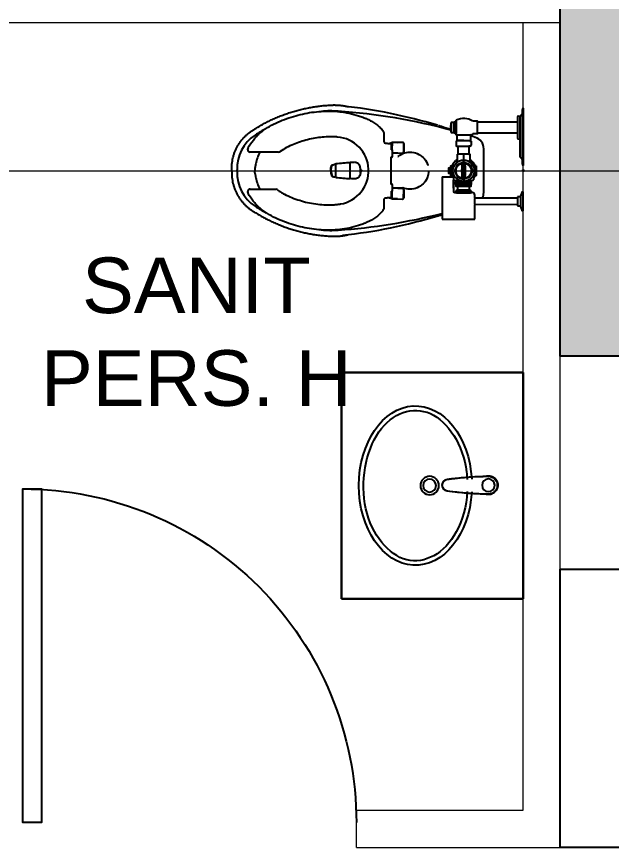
# Model space of a CAD drawing. Header units: metres. Extents: x -22 to 564, y 0 to 143.
# Drawn here: x 293.872 to 295.477, y 47.15 to 49.391 of the extents above; entities that cross this region are included whole.
import ezdxf

# ---------------------------------------------------------------- set-up
doc = ezdxf.new("R2010")
doc.units = ezdxf.units.M
doc.linetypes.add('EJES630', pattern=[6.3, 5.5, -0.4, 0, -0.4])
doc.linetypes.add('XREF 3N NEURO-ONCOLOGIA$0$HIDDEN2', pattern=[0.1875, 0.125, -0.0625])
doc.layers.add('EJES', color=11, linetype='EJES630', lineweight=0)
doc.layers.add('XREF 3N NEURO-ONCOLOGIA$0$MUROS DE TABLAROCA', color=150, linetype='Continuous', lineweight=13)
for name, color, linetype in [('TEXTO', 7, 'Continuous'), ('XREF 3N NEURO-ONCOLOGIA$0$-CG-M-WALL', 7, 'Continuous'), ('XREF 3N NEURO-ONCOLOGIA$0$COLUMNAS', 6, 'Continuous'), ('XREF 3N NEURO-ONCOLOGIA$0$MOBILIARIO FIJO', 40, 'Continuous'), ('XREF 3N NEURO-ONCOLOGIA$0$PUERTAS', 253, 'Continuous')]:
    doc.layers.add(name, color=color, linetype=linetype)
doc.styles.add('100 SUBTITULOS 30', font='arial.ttf', dxfattribs={"height": 0.3})

# ---------------------------------------------------------------- blocks, each defined once
blk = doc.blocks.new('XREF 3N NEURO-ONCOLOGIA$0$C-1')
at = {"layer": 'XREF 3N NEURO-ONCOLOGIA$0$-CG-M-WALL', "true_color": 0x636466}
h = blk.add_hatch(color=251, dxfattribs=at)
h.dxf.hatch_style = 1
h.paths.add_polyline_path([(-0.5, -0.5), (-0.5, 0.5), (0.5, 0.5), (0.5, -0.5)])
blk.add_lwpolyline([(-0.5, -0.5), (-0.5, 0.5), (0.5, 0.5), (0.5, -0.5)], close=True)
blk = doc.blocks.new('XREF 3N NEURO-ONCOLOGIA$0$XR-02$0$LAVABO.NORMATIVO')
at = {"layer": 'XREF 3N NEURO-ONCOLOGIA$0$MOBILIARIO FIJO'}
for p, q in [((-0.305, -0.49), (-0.305, 0)), ((-0.305, 0), (0.305, 0)), ((0.305, 0), (-0.305, 0)), ((-0.305, 0), (-0.305, -0.49)), ((0.305, -0.49), (0.305, 0)), ((0.305, 0), (0.305, -0.49)), ((0.305, -0.49), (-0.305, -0.49)), ((-0.305, -0.49), (0.305, -0.49))]:
    blk.add_line(p, q, dxfattribs=at)
at = {"layer": 'XREF 3N NEURO-ONCOLOGIA$0$MOBILIARIO FIJO', "linetype": 'ByBlock'}
for p, q in [((-0.024, -0.0894), (-0.0243, -0.0921)), ((-0.0234, -0.087), (-0.024, -0.0894)), ((-0.0227, -0.0847), (-0.0234, -0.087)), ((-0.0216, -0.0822), (-0.0227, -0.0847)), ((-0.0202, -0.0798), (-0.0216, -0.0822)), ((-0.0191, -0.0783), (-0.0202, -0.0798)), ((-0.0172, -0.0761), (-0.0191, -0.0783)), ((-0.0151, -0.0741), (-0.0172, -0.0761)), ((-0.0135, -0.073), (-0.0151, -0.0741)), ((-0.0112, -0.0715), (-0.0135, -0.073)), ((-0.0091, -0.0705), (-0.0112, -0.0715)), ((-0.0068, -0.0696), (-0.0091, -0.0705)), ((-0.0048, -0.069), (-0.0068, -0.0696)), ((-0.0037, -0.0688), (-0.0048, -0.069)), ((-0.0023, -0.0686), (-0.0037, -0.0688)), ((-0.0007, -0.0684), (-0.0023, -0.0686)), ((0.001, -0.0684), (-0.0007, -0.0684)), ((0.0022, -0.0684), (0.001, -0.0684)), ((0.0031, -0.0685), (0.0022, -0.0684)), ((0.0044, -0.0686), (0.0031, -0.0685)), ((0.0064, -0.0689), (0.0044, -0.0686)), ((0.0074, -0.0692), (0.0064, -0.0689)), ((0.0089, -0.0696), (0.0074, -0.0692)), ((0.0104, -0.0702), (0.0089, -0.0696)), ((0.012, -0.0709), (0.0104, -0.0702)), ((0.0135, -0.0717), (0.012, -0.0709)), ((0.015, -0.0726), (0.0135, -0.0717)), ((0.0161, -0.0734), (0.015, -0.0726)), ((0.0174, -0.0743), (0.0161, -0.0734)), ((0.0185, -0.0753), (0.0174, -0.0743)), ((0.0196, -0.0765), (0.0185, -0.0753)), ((0.0205, -0.0775), (0.0196, -0.0765)), ((0.0216, -0.0789), (0.0205, -0.0775)), ((0.0223, -0.08), (0.0216, -0.0789)), ((0.0229, -0.0809), (0.0223, -0.08)), ((0.0236, -0.0821), (0.0229, -0.0809)), ((0.0242, -0.0833), (0.0236, -0.0821)), ((0.0247, -0.0847), (0.0242, -0.0833)), ((0.0251, -0.0858), (0.0247, -0.0847)), ((0.0253, -0.0863), (0.0251, -0.0858)), ((0.0257, -0.0876), (0.0253, -0.0863)), ((0.0259, -0.0887), (0.0257, -0.0876)), ((0.0262, -0.0904), (0.0259, -0.0887)), ((-0.0243, -0.0921), (-0.0244, -0.0934)), ((-0.0244, -0.0934), (-0.0244, -0.0942)), ((-0.0244, -0.0942), (-0.0243, -0.0949)), ((-0.0243, -0.0949), (-0.0243, -0.0955)), ((-0.0243, -0.0955), (-0.0243, -0.096)), ((-0.0243, -0.096), (-0.0242, -0.0966)), ((-0.0242, -0.0966), (-0.0241, -0.0974)), ((-0.0241, -0.0974), (-0.0239, -0.0984)), ((-0.0239, -0.0984), (-0.0238, -0.0992)), ((-0.0238, -0.0992), (-0.0236, -0.1)), ((-0.0236, -0.1), (-0.0234, -0.1008)), ((-0.0234, -0.1008), (-0.0231, -0.1015)), ((-0.0231, -0.1015), (-0.023, -0.1019)), ((-0.023, -0.1019), (-0.023, -0.1049)), ((-0.023, -0.1049), (-0.0228, -0.1112)), ((-0.0228, -0.1112), (-0.0227, -0.115)), ((0.0248, -0.1123), (0.025, -0.1082)), ((0.025, -0.1082), (0.0251, -0.1019)), ((0.0251, -0.1019), (0.0257, -0.0997)), ((0.0251, -0.1019), (0.0251, -0.1019)), ((0.0257, -0.0997), (0.0262, -0.0967)), ((0.0264, -0.0923), (0.0262, -0.0904)), ((0.0262, -0.0967), (0.0264, -0.0945)), ((0.0264, -0.0945), (0.0264, -0.0923)), ((-0.0227, -0.115), (-0.0225, -0.1194)), ((-0.0225, -0.1194), (-0.0223, -0.124)), ((-0.0223, -0.124), (-0.0221, -0.1293)), ((-0.0221, -0.1293), (-0.0218, -0.1342)), ((-0.0218, -0.1342), (-0.0215, -0.1396)), ((0.0238, -0.1353), (0.0241, -0.1299)), ((0.0241, -0.1299), (0.0243, -0.1254)), ((0.0243, -0.1254), (0.0246, -0.1195)), ((0.0246, -0.1195), (0.0248, -0.1123)), ((-0.0215, -0.1396), (-0.0213, -0.1434)), ((-0.0213, -0.1434), (-0.0211, -0.1459)), ((-0.0211, -0.1459), (-0.0209, -0.1491)), ((-0.0209, -0.1491), (-0.0206, -0.1522)), ((-0.0206, -0.1522), (-0.0204, -0.1555)), ((-0.0204, -0.1555), (-0.0201, -0.1589)), ((0.0222, -0.1578), (0.0226, -0.1532)), ((0.0226, -0.1532), (0.0229, -0.1491)), ((0.0229, -0.1491), (0.0233, -0.1442)), ((0.0233, -0.1442), (0.0238, -0.1353)), ((-0.0201, -0.1589), (-0.0196, -0.1649)), ((-0.0196, -0.1649), (-0.0189, -0.1721)), ((-0.0189, -0.1721), (-0.0181, -0.1789)), ((-0.0181, -0.1789), (-0.0169, -0.19)), ((0.02, -0.1804), (0.0208, -0.1735)), ((0.0208, -0.1735), (0.0214, -0.1673)), ((0.0214, -0.1673), (0.0222, -0.1578)), ((-0.0169, -0.19), (-0.0157, -0.1988)), ((-0.0157, -0.1988), (-0.015, -0.204)), ((0.0173, -0.2024), (0.0176, -0.2004)), ((0.0176, -0.2004), (0.0179, -0.1983)), ((0.0179, -0.1983), (0.0182, -0.196)), ((0.0182, -0.196), (0.0184, -0.194)), ((0.0184, -0.194), (0.0187, -0.1919)), ((0.0187, -0.1919), (0.0189, -0.19)), ((0.0189, -0.19), (0.0191, -0.1882)), ((0.0191, -0.1882), (0.0195, -0.185)), ((0.0195, -0.185), (0.0198, -0.1825)), ((0.0198, -0.1825), (0.02, -0.1804)), ((-0.015, -0.204), (-0.0149, -0.2046)), ((-0.0149, -0.2046), (-0.0147, -0.2056)), ((-0.0147, -0.2056), (-0.0145, -0.2063)), ((-0.0145, -0.2063), (-0.0143, -0.2071)), ((-0.0143, -0.2071), (-0.0138, -0.2082)), ((-0.0138, -0.2082), (-0.0133, -0.2094)), ((-0.0133, -0.2094), (-0.0126, -0.2105)), ((-0.0126, -0.2105), (-0.0117, -0.2117)), ((-0.0117, -0.2117), (-0.0102, -0.2135)), ((-0.0102, -0.2135), (-0.0089, -0.2146)), ((-0.0089, -0.2146), (-0.0077, -0.2154)), ((-0.0077, -0.2154), (-0.0065, -0.2161)), ((-0.0065, -0.2161), (-0.0048, -0.2169)), ((-0.0048, -0.2169), (-0.0035, -0.2173)), ((-0.0035, -0.2173), (-0.002, -0.2177)), ((-0.002, -0.2177), (-0.0008, -0.2179)), ((-0.0008, -0.2179), (0.0008, -0.218)), ((0.0008, -0.218), (0.0027, -0.2179)), ((0.0027, -0.2179), (0.0037, -0.2177)), ((0.0037, -0.2177), (0.0056, -0.2173)), ((0.0056, -0.2173), (0.0072, -0.2168)), ((0.0072, -0.2168), (0.0088, -0.216)), ((0.0088, -0.216), (0.0106, -0.2149)), ((0.0106, -0.2149), (0.0116, -0.214)), ((0.0116, -0.214), (0.0128, -0.2129)), ((0.0128, -0.2129), (0.014, -0.2114)), ((0.014, -0.2114), (0.0152, -0.2097)), ((0.0152, -0.2097), (0.0162, -0.2076)), ((0.0162, -0.2076), (0.0167, -0.2057)), ((0.0167, -0.2057), (0.017, -0.2046)), ((0.017, -0.2046), (0.0173, -0.2024))]:
    blk.add_line(p, q, dxfattribs=at)
at = {"layer": 'XREF 3N NEURO-ONCOLOGIA$0$MOBILIARIO FIJO', "linetype": 'Continuous'}
blk.add_circle((0.001, -0.0938), 0.0171, dxfattribs=at)
at = {"layer": 'XREF 3N NEURO-ONCOLOGIA$0$MOBILIARIO FIJO'}
for radius in [0.025, 0.0175]:
    blk.add_circle((0, -0.2523), radius, dxfattribs=at)
at = {"layer": 'XREF 3N NEURO-ONCOLOGIA$0$MOBILIARIO FIJO', "linetype": 'Continuous'}
for centre, radius, start, end in [((0.001, -0.0938), 0.0254, 0, 198.6555), ((0.001, -0.0938), 0.0242, 359.5329, 180.4671), ((0.8216, -0.0871), 0.8447, 180.4671, 187.9569), ((-0.8195, -0.0871), 0.8447, 352.0431, 359.5329), ((0.0011, -0.0938), 0.0254, 341.3375, 0.0036), ((0.001, -0.2018), 0.0162, 187.9569, 352.0431)]:
    blk.add_arc(centre, radius, start, end, dxfattribs=at)
at = {"layer": 'XREF 3N NEURO-ONCOLOGIA$0$MOBILIARIO FIJO'}
blk.add_ellipse((0, -0.2907), major_axis=(-0.215, 0), ratio=0.709302, start_param=4.791428, end_param=10.916607, dxfattribs=at)
blk.add_open_spline([(-0.0163, -0.1507), (-0.0558, -0.153), (-0.0942, -0.1635), (-0.1837, -0.2123), (-0.2121, -0.2654), (-0.1879, -0.3629), (-0.1336, -0.4082), (0.0089, -0.4403), (0.0926, -0.4256), (0.1966, -0.3523), (0.2151, -0.2979), (0.1733, -0.2026), (0.1106, -0.1621), (0.0301, -0.1518), (0.0232, -0.1511), (0.0163, -0.1507)], degree=3, knots=[4.791428, 4.791428, 4.791428, 4.791428, 5.367357, 5.367357, 6.457084, 6.457084, 7.54681, 7.54681, 8.636537, 8.636537, 9.726264, 9.726264, 10.81599, 10.81599, 10.916607, 10.916607, 10.916607, 10.916607], dxfattribs=at)
blk = doc.blocks.new('XREF 3N NEURO-ONCOLOGIA$0$XR-00$0$TZF-1-310')
for p, q in [((0, 0.0034), (0, -0.0034)), ((0.107, 0), (0.0582, 0)), ((-0.0197, -0.0022), (-0.0141, -0.0008)), ((-0.0034, 0), (0.0034, 0)), ((0.0575, -0.0007), (0.0576, -0.0026)), ((0.0575, -0.0007), (0.1078, -0.0007)), ((0.0585, -0.0037), (0.069, -0.0067)), ((0.069, -0.0067), (0.0964, -0.0067)), ((0.0705, -0.0086), (0.0708, -0.0154)), ((0.0708, -0.0154), (0.0946, -0.0154)), ((0.0736, -0.1306), (0.0736, -0.0154)), ((0.0918, -0.0155), (0.0917, -0.1306)), ((0.0946, -0.0154), (0.0948, -0.0086)), ((0.0964, -0.0067), (0.1066, -0.0038)), ((0.1072, 0), (0.107, 0)), ((0.1078, -0.0025), (0.1078, -0.0007)), ((-0.0587, -0.1062), (-0.0589, -0.1062)), ((0.0587, -0.1062), (-0.0587, -0.1062)), ((0.0587, -0.1062), (0.0589, -0.1062)), ((-0.013, -0.1295), (-0.013, -0.1264)), ((-0.013, -0.1295), (-0.013, -0.1336)), ((-0.0127, -0.1264), (-0.0127, -0.1292)), ((-0.0086, -0.1264), (-0.0086, -0.1292)), ((-0.004, -0.1264), (-0.004, -0.1292)), ((0.0044, -0.1264), (0.0044, -0.1292)), ((0.009, -0.1264), (0.009, -0.1292)), ((0.0101, -0.1336), (0.0245, -0.1336)), ((0.0131, -0.1264), (0.0131, -0.1292)), ((0.0134, -0.1336), (0.0134, -0.1264)), ((0.0732, -0.1305), (0.0664, -0.1305)), ((0.131, -0.1305), (0.0921, -0.1305)), ((0.131, -0.2187), (0.131, -0.1305)), ((-0.0958, -0.1423), (-0.0805, -0.1423)), ((-0.0805, -0.1423), (-0.08, -0.1433)), ((-0.0805, -0.1423), (-0.0801, -0.1593)), ((-0.08, -0.1433), (-0.08, -0.1403)), ((-0.08, -0.1403), (-0.0684, -0.1403)), ((-0.08, -0.1433), (-0.08, -0.1809)), ((-0.0663, -0.1424), (-0.0663, -0.1461)), ((-0.0233, -0.1591), (-0.0175, -0.145)), ((-0.0175, -0.165), (-0.0175, -0.1562)), ((-0.0174, -0.1563), (-0.0174, -0.1649)), ((-0.0154, -0.1429), (-0.0019, -0.1373)), ((0.0024, -0.1373), (0.0149, -0.1425)), ((0.0178, -0.1563), (0.0178, -0.1649)), ((0.0179, -0.145), (0.0233, -0.1579)), ((0.0179, -0.165), (0.0179, -0.1562)), ((0.027, -0.1406), (0.0268, -0.1376)), ((0.0276, -0.1396), (0.0276, -0.1521)), ((0.0276, -0.1431), (0.0287, -0.1431)), ((0.0287, -0.1431), (0.0294, -0.1781)), ((0.0287, -0.1431), (0.0292, -0.1439)), ((0.0296, -0.1701), (0.0292, -0.1439)), ((0.0292, -0.1439), (0.0294, -0.1439)), ((0.0294, -0.1439), (0.0298, -0.1431)), ((0.0294, -0.1439), (0.03, -0.1773)), ((0.0304, -0.1781), (0.0298, -0.1431)), ((0.0298, -0.1431), (0.03, -0.1431)), ((0.03, -0.1431), (0.0306, -0.1781)), ((0.03, -0.1431), (0.03, -0.1431)), ((0.03, -0.1431), (0.0304, -0.1439)), ((0.0304, -0.1439), (0.0308, -0.1622)), ((0.0304, -0.1439), (0.0306, -0.1439)), ((0.0306, -0.1439), (0.031, -0.1433)), ((0.0306, -0.1439), (0.0308, -0.1498)), ((0.0308, -0.1498), (0.0309, -0.1593)), ((-0.0958, -0.1789), (-0.0815, -0.1789)), ((-0.082, -0.1612), (-0.0802, -0.1612)), ((-0.082, -0.1612), (-0.0815, -0.1789)), ((-0.0815, -0.1789), (-0.0807, -0.1775)), ((-0.0807, -0.1775), (-0.0806, -0.1775)), ((-0.0806, -0.1775), (-0.08, -0.1785)), ((-0.0802, -0.1612), (-0.0801, -0.1682)), ((-0.0801, -0.1593), (-0.08, -0.1645)), ((-0.0801, -0.1682), (-0.08, -0.1743)), ((-0.08, -0.1645), (-0.08, -0.1732)), ((-0.08, -0.1732), (-0.08, -0.1742)), ((-0.0663, -0.1789), (-0.0663, -0.1751)), ((-0.0446, -0.1606), (-0.0284, -0.1606)), ((-0.0446, -0.1751), (-0.0446, -0.1777)), ((-0.0446, -0.1777), (-0.0229, -0.1776)), ((-0.0175, -0.1762), (-0.0233, -0.1621)), ((-0.0154, -0.1783), (-0.0013, -0.1842)), ((0.0022, -0.1839), (0.0158, -0.1783)), ((0.0238, -0.1621), (0.0182, -0.1757)), ((0.0276, -0.1781), (0.0276, -0.1691)), ((0.0276, -0.1691), (0.0276, -0.1816)), ((0.0294, -0.1781), (0.0276, -0.1781)), ((0.0294, -0.1781), (0.0298, -0.1773)), ((0.0298, -0.1773), (0.0296, -0.1701)), ((0.0298, -0.1773), (0.03, -0.1773)), ((0.03, -0.1773), (0.0304, -0.1781)), ((0.0304, -0.1781), (0.0306, -0.1781)), ((0.0306, -0.1781), (0.031, -0.1774)), ((0.0308, -0.1622), (0.0309, -0.1703)), ((0.0309, -0.1593), (0.0309, -0.1605)), ((0.0309, -0.1605), (0.0309, -0.162)), ((0.0309, -0.162), (0.031, -0.1637)), ((0.0309, -0.1703), (0.0309, -0.1724)), ((-0.1331, -0.1809), (-0.1338, -0.1805)), ((-0.1331, -0.181), (-0.1331, -0.181)), ((-0.1331, -0.181), (-0.133, -0.181)), ((-0.133, -0.181), (-0.1329, -0.181)), ((-0.1329, -0.1837), (-0.133, -0.1814)), ((-0.133, -0.1814), (-0.0996, -0.1814)), ((-0.1329, -0.181), (-0.1319, -0.181)), ((-0.1329, -0.1837), (-0.0999, -0.1837)), ((-0.1302, -0.1867), (-0.1329, -0.1837)), ((-0.1319, -0.181), (-0.1269, -0.1809)), ((-0.1026, -0.1867), (-0.1302, -0.1867)), ((-0.1302, -0.1867), (-0.1301, -0.1933)), ((-0.1287, -0.1946), (-0.104, -0.1946)), ((-0.1269, -0.1809), (-0.1141, -0.1807)), ((-0.1141, -0.1807), (-0.1105, -0.1806)), ((-0.1109, -0.1952), (-0.1109, -0.1949)), ((-0.1105, -0.1806), (-0.1008, -0.1805)), ((-0.1028, -0.1933), (-0.1026, -0.1867)), ((-0.0999, -0.1837), (-0.1026, -0.1867)), ((-0.1008, -0.1805), (-0.1002, -0.1805)), ((-0.0998, -0.1814), (-0.0999, -0.1837)), ((-0.0996, -0.1805), (-0.0989, -0.1809)), ((-0.0996, -0.1814), (-0.0989, -0.181)), ((-0.08, -0.1809), (-0.0684, -0.1809)), ((-0.0126, -0.1946), (-0.0126, -0.1919)), ((-0.0075, -0.1946), (-0.0075, -0.1919)), ((-0.0031, -0.1946), (-0.0031, -0.1919)), ((0.0058, -0.1946), (0.0058, -0.1919)), ((0.0097, -0.1946), (0.0097, -0.1919)), ((0.0101, -0.1876), (0.0245, -0.1876)), ((0.0134, -0.1919), (0.0134, -0.1876)), ((0.0134, -0.1946), (0.0134, -0.1919)), ((0.0162, -0.2187), (0.0162, -0.1879)), ((0.0162, -0.1879), (0.021, -0.1879)), ((0.0201, -0.1879), (0.0205, -0.1876)), ((0.0209, -0.1879), (0.0213, -0.1876)), ((0.0267, -0.1839), (0.027, -0.1806)), ((0.0517, -0.1879), (0.0554, -0.1879)), ((0.0162, -0.2187), (0.131, -0.2187)), ((-0.0763, -0.3379), (-0.0765, -0.3256)), ((-0.0763, -0.3255), (-0.0763, -0.3536)), ((-0.0729, -0.3219), (-0.0727, -0.3219)), ((-0.0726, -0.3219), (-0.0679, -0.3219)), ((-0.0509, -0.3222), (-0.0726, -0.3219)), ((-0.0679, -0.3219), (-0.0561, -0.3219)), ((-0.0561, -0.3219), (-0.0511, -0.3219)), ((-0.0481, -0.353), (-0.0473, -0.326)), ((0.0476, -0.3381), (0.0475, -0.3258)), ((0.0476, -0.3258), (0.0476, -0.353)), ((0.0511, -0.3221), (0.0512, -0.3221)), ((0.0513, -0.3221), (0.0561, -0.3221)), ((0.0731, -0.3224), (0.0513, -0.3221)), ((0.0561, -0.3221), (0.0679, -0.3221)), ((0.0679, -0.3221), (0.0729, -0.3221)), ((0.0759, -0.3542), (0.0767, -0.3262)), ((-0.0763, -0.3536), (-0.056, -0.3539)), ((-0.0761, -0.3536), (-0.0761, -0.3536)), ((-0.0752, -0.3536), (-0.0761, -0.3536)), ((-0.0761, -0.3536), (-0.0761, -0.3538)), ((-0.0761, -0.3538), (-0.0761, -0.3539)), ((-0.0735, -0.3627), (-0.0761, -0.3539)), ((-0.0752, -0.3536), (-0.0752, -0.3536)), ((-0.0752, -0.3536), (-0.0729, -0.3536)), ((-0.0693, -0.3562), (-0.056, -0.3563)), ((-0.056, -0.353), (-0.0373, -0.353)), ((-0.056, -0.353), (-0.056, -0.3563)), ((-0.0476, -0.3384), (-0.0479, -0.353)), ((-0.0364, -0.3539), (-0.0364, -0.3562)), ((0.0364, -0.3562), (0.0364, -0.3539)), ((0.0373, -0.353), (0.0551, -0.353)), ((0.056, -0.3539), (0.056, -0.3562)), ((0.056, -0.3539), (0.0759, -0.3542)), ((0.0761, -0.3541), (0.0735, -0.3629)), ((0.0761, -0.3539), (0.0759, -0.3539)), ((0.0763, -0.3386), (0.0761, -0.3539)), ((0.0761, -0.354), (0.0761, -0.3539)), ((0.0761, -0.3541), (0.0761, -0.354)), ((-0.1069, -0.3779), (-0.1063, -0.3779)), ((-0.1047, -0.377), (-0.1046, -0.3768)), ((-0.1029, -0.3758), (-0.1024, -0.3758)), ((-0.1024, -0.3758), (-0.0787, -0.3758)), ((-0.0742, -0.3721), (-0.0742, -0.3698)), ((-0.0735, -0.3636), (-0.0735, -0.3598)), ((0.0735, -0.3598), (0.0735, -0.3636)), ((0.0742, -0.3698), (0.0742, -0.3721)), ((0.0787, -0.3758), (0.1024, -0.3758)), ((0.1024, -0.3758), (0.1029, -0.3758)), ((0.1069, -0.3779), (0.1052, -0.3779)), ((-0.0026, -0.4379), (-0.0058, -0.4387)), ((0.0058, -0.4387), (-0.0058, -0.4387)), ((0.0026, -0.4379), (0.0058, -0.4387)), ((0.0216, -0.4666), (-0.0216, -0.4666)), ((-0.0907, -0.5014), (-0.0907, -0.5014)), ((0.0181, -0.5057), (-0.0181, -0.5057)), ((-0.0176, -0.5057), (-0.0171, -0.5081)), ((0.0176, -0.5057), (0.0171, -0.5081)), ((0, -0.5182), (0, -0.5191)), ((-0.0501, -0.6597), (-0.0501, -0.7362)), ((0.0501, -0.7362), (0.0501, -0.6674)), ((-0.0062, -0.724), (0, -0.724)), ((0.0062, -0.724), (0, -0.724))]:
    blk.add_line(p, q)
for points in [[(-0.169, -0.0008), (-0.1688, 0)], [(-0.1688, 0), (-0.0143, 0)], [(-0.169, -0.0008), (-0.1634, -0.0022)], [(-0.1686, -0.0008), (-0.0145, -0.0008)], [(-0.1634, -0.0022), (-0.0197, -0.0022)], [(-0.152, -0.0025), (-0.1464, -0.0081)], [(-0.1473, -0.013), (-0.1477, -0.0069)], [(-0.1452, -0.015), (-0.0876, -0.015)], [(-0.145, -0.0087), (-0.0382, -0.0087)], [(-0.0855, -0.013), (-0.0853, -0.0087)], [(-0.0367, -0.0081), (-0.0312, -0.0025)], [(-0.0141, -0.0008), (-0.0143, 0)], [(-0.1318, -0.1231), (-0.1338, -0.1231), (-0.1338, -0.135)], [(-0.101, -0.1231), (-0.099, -0.1231), (-0.099, -0.135)], [(-0.0137, -0.1355), (-0.0135, -0.1336), (-0.0096, -0.1336)], [(-0.0967, -0.1399), (-0.0965, -0.1403)], [(-0.0958, -0.1412), (-0.0958, -0.1789), (-0.0958, -0.1799)], [(-0.0446, -0.1461), (-0.0446, -0.1435), (-0.0228, -0.1434)], [(0.053, -0.1489), (0.053, -0.1417), (0.0573, -0.1417), (0.0573, -0.1384), (0.0587, -0.1384), (0.0587, -0.1828), (0.0573, -0.1828), (0.0573, -0.1795), (0.053, -0.1795), (0.053, -0.1723), (0.0573, -0.1723), (0.0573, -0.1489), (0.053, -0.1489), (0.053, -0.1723)], [(0.0587, -0.1833), (0.0594, -0.1793), (0.0599, -0.1585), (0.0594, -0.1419), (0.059, -0.1387), (0.0587, -0.1379)], [(-0.0807, -0.1775), (-0.0811, -0.168), (-0.0812, -0.1612)], [(-0.0149, -0.1632), (-0.0149, -0.1579), (-0.0132, -0.1579), (-0.0132, -0.1598), (-0.0116, -0.1598), (-0.0116, -0.1579), (-0.0099, -0.1579), (-0.0099, -0.1632), (-0.0116, -0.1632), (-0.0116, -0.1613), (-0.0132, -0.1613), (-0.0132, -0.1632), (-0.0149, -0.1632)], [(-0.0074, -0.1618), (-0.0045, -0.1618), (-0.0045, -0.1632), (-0.0091, -0.1632), (-0.0091, -0.1579), (-0.0045, -0.1579), (-0.0045, -0.1593), (-0.0074, -0.1593), (-0.0074, -0.1618)], [(-0.0074, -0.1612), (-0.005, -0.1612), (-0.005, -0.1599)], [(-0.0039, -0.1579), (-0.0023, -0.1579), (-0.0023, -0.1618), (-0.0002, -0.1618), (-0.0002, -0.1632), (-0.0039, -0.1632), (-0.0039, -0.1579)], [(-0.0008, -0.1579), (0.0008, -0.1579), (0.0018, -0.1612), (0.0027, -0.1579), (0.0043, -0.1579), (0.0027, -0.1632), (0.0008, -0.1632), (-0.0008, -0.1579)], [(0.0064, -0.1618), (0.0093, -0.1618), (0.0093, -0.1632), (0.0048, -0.1632), (0.0048, -0.1579), (0.0093, -0.1579), (0.0093, -0.1593), (0.0064, -0.1593), (0.0064, -0.1618)], [(0.0064, -0.1612), (0.0089, -0.1612), (0.0089, -0.1599)], [(0.0097, -0.1632), (0.0114, -0.1606), (0.0097, -0.1579), (0.0116, -0.1579), (0.0124, -0.1592), (0.0132, -0.1579), (0.0151, -0.1579), (0.0134, -0.1606), (0.0151, -0.1632), (0.0132, -0.1632), (0.0124, -0.1619), (0.0116, -0.1632), (0.0097, -0.1632)], [(-0.0965, -0.1805), (-0.1363, -0.1805)], [(-0.133, -0.1814), (-0.1338, -0.1814), (-0.1331, -0.181), (-0.1331, -0.1809), (-0.1331, -0.1809), (-0.1331, -0.1809), (-0.1331, -0.1809), (-0.1331, -0.1809), (-0.1331, -0.1808), (-0.1331, -0.1808), (-0.1331, -0.1808), (-0.133, -0.1808), (-0.133, -0.1808), (-0.1329, -0.1808), (-0.1329, -0.1808), (-0.1328, -0.1808), (-0.1326, -0.1808), (-0.1322, -0.1808), (-0.1313, -0.1808), (-0.1297, -0.1807), (-0.1275, -0.1807), (-0.1236, -0.1806), (-0.1168, -0.1806), (-0.1117, -0.1805), (-0.1093, -0.1805), (-0.1093, -0.1805)], [(-0.0989, -0.1809), (-0.0989, -0.1809), (-0.0989, -0.1809), (-0.0989, -0.1809), (-0.0989, -0.1809), (-0.0989, -0.1809), (-0.099, -0.1809), (-0.099, -0.1809), (-0.099, -0.1809), (-0.099, -0.1809), (-0.0992, -0.1809), (-0.0998, -0.1809), (-0.1026, -0.181), (-0.1045, -0.181), (-0.1092, -0.1811), (-0.1162, -0.1812), (-0.1277, -0.1813), (-0.1297, -0.1813), (-0.1314, -0.1814), (-0.1325, -0.1814), (-0.1332, -0.1814), (-0.1334, -0.1814)], [(-0.1219, -0.1952), (-0.1219, -0.1949)], [(0.0212, -0.188), (0.0212, -0.1879), (0.0514, -0.1879), (0.0514, -0.1879)]]:
    blk.add_lwpolyline(points)
for points in [[(-0.1318, -0.015), (-0.101, -0.015), (-0.101, -0.1231), (-0.1318, -0.1231)], [(-0.013, -0.1264), (0.0134, -0.1264), (0.0134, -0.1292), (-0.013, -0.1292)], [(-0.0663, -0.1461), (-0.0446, -0.1461), (-0.0446, -0.1751), (-0.0663, -0.1751)], [(0.031, -0.1814), (0.0417, -0.1814), (0.0417, -0.1398), (0.031, -0.1398)], [(0.031, -0.1399), (0.0372, -0.1399), (0.0372, -0.1487), (0.031, -0.1487)], [(0.031, -0.1517), (0.0372, -0.1517), (0.0372, -0.1694), (0.031, -0.1694)], [(0.0417, -0.1455), (0.053, -0.1455), (0.053, -0.1757), (0.0417, -0.1757)], [(0.031, -0.1725), (0.0372, -0.1725), (0.0372, -0.1813), (0.031, -0.1813)], [(-0.0131, -0.1919), (0.0135, -0.1919), (0.0135, -0.1946), (-0.0131, -0.1946)], [(-0.0073, -0.1946), (0.0077, -0.1946), (0.0077, -0.2007), (-0.0073, -0.2007)]]:
    blk.add_lwpolyline(points, close=True)
for radius in [0.0287, 0.0208, 0.0206]:
    blk.add_circle((0.0002, -0.1606), radius)
at = {"linetype": 'XREF 3N NEURO-ONCOLOGIA$0$HIDDEN2', "ltscale": 0.25}
blk.add_circle((0, -0.305), 0.05, dxfattribs=at)
for centre, radius, start, end in [((0.0582, -0.0007), 0.000699, 90.9528, 179.9884), ((-0.1685, 0.0038), 0.0046, 263.5947, 268.4559), ((-0.1529, -0.0035), 0.00135, 45.0725, 87.1801), ((-0.1452, -0.0129), 0.0021, 183, 270), ((-0.145, -0.0067), 0.00204, 225, 270), ((-0.0876, -0.0129), 0.0021, 270, 357), ((-0.0382, -0.0067), 0.00204, 270, 315), ((-0.0302, -0.0035), 0.00137, 94.7227, 134.7414), ((-0.0146, 0.0033), 0.00404, 271.1487, 276.8791), ((0.059, -0.0024), 0.0014, 186.7349, 251.2313), ((0.0685, -0.0087), 0.00201, 2.8263, 77.3063), ((0.0968, -0.0087), 0.00201, 102.6722, 177.1705), ((0.1064, -0.0024), 0.00142, 280.2182, 357.7148), ((0.1071, -0.0007), 0.000699, 359.9963, 84.9523), ((-0.0589, -0.1386), 0.0324, 90, 162.4418), ((0.0589, -0.1386), 0.0324, 63.0756, 90), ((1.4324, -0.6105), 1.5966, 162.4445, 162.9485), ((1.4324, -0.6105), 1.5966, 162.4418, 162.4445), ((0.0002, -0.1606), 0.0342, 112.6823, 150.0864), ((0.0002, -0.1606), 0.0338, 113.03, 149.6072), ((0.0002, -0.1606), 0.0342, 51.9601, 67.3177), ((0.003, -0.1564), 0.0287, 52.4204, 68.7317), ((0.0206, -0.1386), 0.00627, 9.3541, 51.7711), ((0.0206, -0.1386), 0.00627, 9.3541, 51.7711), ((0.0664, -0.1382), 0.00771, 89.9605, 177.6253), ((0.0827, -0.0413), 0.0897, 263.9649, 276.0445), ((-0.0899, -0.1604), 0.0506, 150.3792, 203.3877), ((-0.0976, -0.135), 0.0014, 180, 202.3854), ((-0.1465, -0.1622), 0.0546, 24.1417, 29.2361), ((-0.0951, -0.1399), 0.00152, 197.7005, 241.6179), ((-0.0684, -0.1424), 0.0021, 0, 90), ((-0.0138, -0.1466), 0.00402, 112.4999, 157.5001), ((0.0002, -0.3691), 0.2137, 85.2566, 94.7434), ((0.0002, -0.3691), 0.2136, 85.2842, 94.7158), ((0.0002, -0.1412), 0.00442, 60.0251, 118.4175), ((0.0139, -0.1468), 0.00445, 24.0076, 75.6524), ((0.0324, -0.1366), 0.00562, 189.3834, 212.1713), ((-0.0002, -0.1608), 0.0347, 30.4452, 36.7467), ((0.003, -0.1588), 0.0304, 29.7018, 36.0418), ((0.3455, -0.1572), 0.4265, 180.5403, 182.731), ((-0.0684, -0.1788), 0.0021, 269.9217, 358.0095), ((0.0002, -0.1606), 0.0342, 209.8982, 247.1956), ((0.0002, -0.1606), 0.0338, 210.3928, 246.97), ((-0.0196, -0.1606), 0.00402, 157.4999, 202.5001), ((0.0002, 0.0479), 0.2137, 265.2566, 274.7434), ((-0.0138, -0.1746), 0.00402, 202.4999, 244.6781), ((0.0002, 0.0479), 0.2136, 265.2842, 274.7158), ((-0.0048, -0.1633), 0.00333, 92.771, 141.1546), ((0.009, -0.1633), 0.00333, 92.771, 141.1546), ((0.0141, -0.1745), 0.00418, 292.9328, 343.6813), ((0.0193, -0.1605), 0.00473, 339.5535, 33.7109), ((0.0023, -0.1619), 0.0318, 322.8069, 330.7575), ((0.0148, -0.1706), 0.0161, 322.8448, 332.2385), ((1.4324, -0.6105), 1.5966, 164.9037, 175.9972), ((-0.1287, -0.1933), 0.00134, 181.5, 270), ((-0.1216, -0.1949), 0.000343, 129.5338, 173.6561), ((-0.1216, -0.1952), 0.000336, 184.2026, 265.607), ((-0.1164, -0.1279), 0.0678, 265.6071, 274.393), ((1.2567, -0.6451), 1.4396, 161.7644, 162.8369), ((-0.1112, -0.1952), 0.000336, 274.393, 0), ((-0.1113, -0.1949), 0.000384, 6.4023, 46.3389), ((-0.1041, -0.1933), 0.00132, 272.56, 359.5188), ((-0.0953, -0.1812), 0.0014, 109.984, 146.4949), ((0.0002, -0.1803), 0.00418, 247.9601, 298.5157), ((0.0002, -0.1606), 0.0338, 293.03, 298.243), ((-0.001, -0.1578), 0.0373, 292.8404, 297.3937), ((0.0361, -0.0373), 0.1513, 264.2467, 275.9084), ((0.0206, -0.1826), 0.00627, 308.223, 348.2751), ((0.0206, -0.1826), 0.00627, 308.223, 348.2751), ((0.0326, -0.1847), 0.00586, 147.9912, 172.4866), ((0.0551, -0.1842), 0.0037, 273.989, 13.1466), ((1.2435, -0.6427), 1.4264, 162.7735, 163.1187), ((-1.4324, -0.6105), 1.5966, 4.0028, 14.2041), ((-1.2567, -0.6451), 1.4396, 17.1303, 17.2305), ((-1.2427, -0.6426), 1.4255, 16.8408, 17.2004), ((1.2435, -0.6427), 1.4264, 163.2334, 173.7464), ((-1.2427, -0.6426), 1.4255, 6.2485, 16.8299), ((-0.0729, -0.3255), 0.00364, 90, 180.8185), ((-0.0727, -0.3255), 0.00364, 89.1815, 180), ((-0.0511, -0.3255), 0.00364, 26.429, 90), ((-0.0509, -0.3259), 0.00364, 358.3631, 89.1815), ((0.0511, -0.3258), 0.00364, 90, 180.8185), ((0.0513, -0.3258), 0.00364, 89.1815, 180), ((0.0729, -0.3258), 0.00364, 26.429, 90), ((0.073, -0.3261), 0.00364, 358.3631, 89.1815), ((-0.0752, -0.3536), 0.00091, 180.8185, 196.1443), ((-0.0373, -0.3539), 0.00091, 0, 90), ((-0.0004, -12.4585), 12.1022, 89.8216, 90.17503), ((0.0373, -0.3539), 0.00091, 90, 180), ((0.0551, -0.3539), 0.00091, 0, 90), ((0.0469, 2.1477), 2.504, 270.1875, 270.5141), ((0.0752, -0.3539), 0.00091, 343.8557, 359.1815), ((-0.0034, -0.496), 0.1575, 131.7258, 132.3304), ((-0.1069, -0.3799), 0.00196, 89.3673, 131.099), ((-0.1063, -0.3761), 0.00184, 269.3463, 330.6492), ((-0.1029, -0.3777), 0.00195, 90.4112, 151.5615), ((-0.0787, -0.3712), 0.00455, 270, 0), ((0.0787, -0.3712), 0.00455, 180, 270), ((0.1029, -0.3777), 0.00195, 28.4386, 89.5888), ((0.1069, -0.3799), 0.00198, 49.0875, 90.4462), ((0.0044, -0.4948), 0.156, 47.6682, 48.2772), ((0.0001, -0.5079), 0.091, 9.2548, 175.9387), ((-0.0014, -0.4367), 0.000598, 317.9323, 342.9776), ((0.0014, -0.4367), 0.000597, 196.9872, 222.103), ((0.519, -0.4383), 0.5413, 182.9967, 187.144), ((-0.5069, -0.4394), 0.5292, 352.8086, 357.0508), ((0.1315, -0.5194), 0.2925, 175.9969, 184.8615), ((-0.1315, -0.5194), 0.2925, 355.0124, 4.0031), ((-0.0006, -0.5183), 0.000937, 263.4365, 309.8712), ((0.0006, -0.5183), 0.000937, 230.1288, 276.5635), ((-0.0574, -0.6597), 0.00728, 0, 37.067), ((0.0574, -0.6674), 0.00728, 142.0152, 180), ((0.252, -0.4971), 0.415, 208.3551, 213.0094), ((-0.252, -0.4971), 0.415, 326.9906, 331.7101), ((0.0197, -0.5584), 0.1676, 245.3845, 256.7621), ((-0.0197, -0.5584), 0.1676, 283.2379, 294.6155), ((-0.0062, -0.6649), 0.1071, 213.0094, 272.1861), ((-0.0574, -0.7362), 0.00728, 238.4381, 0), ((0.0197, -0.5584), 0.1676, 256.7621, 258.2805), ((0.0197, -0.5584), 0.1676, 258.2805, 261.1157), ((0.0062, -0.6649), 0.1071, 267.8139, 326.9906), ((-0.0197, -0.5584), 0.1676, 278.8843, 281.7195), ((-0.0197, -0.5584), 0.1676, 281.7195, 283.2379), ((0.0574, -0.7362), 0.00728, 180, 301.5619), ((0, -0.8279), 0.056, 90, 92.1861), ((0, -0.8279), 0.056, 87.8139, 90)]:
    blk.add_arc(centre, radius, start, end)
blk.add_ellipse((0.1105, -0.4263), major_axis=(-0.0713, 0.1429), ratio=0.110156, start_param=-1.280538, end_param=-1.272211)
for points, knots in [([(-0.0735, -0.3598), (-0.0735, -0.3595), (-0.0735, -0.3593), (-0.0734, -0.3588), (-0.0733, -0.3586), (-0.0731, -0.3582), (-0.073, -0.358), (-0.0727, -0.3576), (-0.0725, -0.3574), (-0.0721, -0.357), (-0.0719, -0.3569), (-0.0715, -0.3566), (-0.0712, -0.3565), (-0.0707, -0.3564), (-0.0704, -0.3563), (-0.0699, -0.3562), (-0.0696, -0.3562), (-0.0693, -0.3562)], [0, 0, 0, 0, 0.125, 0.125, 0.25, 0.25, 0.375, 0.375, 0.5, 0.5, 0.625, 0.625, 0.75, 0.75, 0.875, 0.875, 1, 1, 1, 1]), ([(0.0693, -0.3562), (0.0696, -0.3562), (0.0699, -0.3562), (0.0704, -0.3563), (0.0707, -0.3564), (0.0712, -0.3565), (0.0715, -0.3566), (0.0719, -0.3569), (0.0721, -0.357), (0.0725, -0.3574), (0.0727, -0.3576), (0.073, -0.358), (0.0731, -0.3582), (0.0733, -0.3586), (0.0734, -0.3588), (0.0735, -0.3593), (0.0735, -0.3595), (0.0735, -0.3598)], [0, 0, 0, 0, 0.125, 0.125, 0.25, 0.25, 0.375, 0.375, 0.5, 0.5, 0.625, 0.625, 0.75, 0.75, 0.875, 0.875, 1, 1, 1, 1]), ([(-0.0612, -0.7424), (-0.0685, -0.7379), (-0.0756, -0.7332), (-0.0857, -0.7253), (-0.089, -0.7226), (-0.0953, -0.7167), (-0.0982, -0.7136), (-0.1066, -0.7038), (-0.1115, -0.6969), (-0.1204, -0.6826), (-0.1244, -0.6752), (-0.1318, -0.6599), (-0.1351, -0.6521), (-0.1411, -0.6361), (-0.1438, -0.628), (-0.1487, -0.6117), (-0.1509, -0.6035), (-0.1546, -0.5869), (-0.1562, -0.5785), (-0.1585, -0.5616), (-0.1593, -0.5532), (-0.1603, -0.5364), (-0.1605, -0.528), (-0.1603, -0.5112), (-0.1599, -0.5028), (-0.1585, -0.4902), (-0.158, -0.486), (-0.1566, -0.4776), (-0.1558, -0.4734), (-0.153, -0.4608), (-0.1507, -0.4526), (-0.1467, -0.4403), (-0.1453, -0.4363), (-0.1431, -0.4303), (-0.1423, -0.4283), (-0.1407, -0.4243), (-0.1398, -0.4224), (-0.1371, -0.4165), (-0.1352, -0.4127), (-0.1311, -0.4053), (-0.1288, -0.4017), (-0.1239, -0.3948), (-0.1212, -0.3915), (-0.1155, -0.3853), (-0.1125, -0.3823), (-0.1094, -0.3795)], [0, 0, 0, 0, 0.0625, 0.0625, 0.09375, 0.09375, 0.125, 0.125, 0.1875, 0.1875, 0.25, 0.25, 0.3125, 0.3125, 0.375, 0.375, 0.4375, 0.4375, 0.5, 0.5, 0.5625, 0.5625, 0.625, 0.625, 0.6875, 0.6875, 0.71875, 0.71875, 0.75, 0.75, 0.8125, 0.8125, 0.84375, 0.84375, 0.859375, 0.859375, 0.875, 0.875, 0.90625, 0.90625, 0.9375, 0.9375, 0.96875, 0.96875, 1, 1, 1, 1]), ([(-0.0742, -0.3698), (-0.0742, -0.3695), (-0.0741, -0.3691), (-0.074, -0.3682), (-0.0739, -0.3678), (-0.0737, -0.3667), (-0.0737, -0.3661), (-0.0735, -0.3649), (-0.0735, -0.3643), (-0.0735, -0.3636)], [0, 0, 0, 0, 0.25, 0.25, 0.5, 0.5, 0.75, 0.75, 1, 1, 1, 1]), ([(0.1094, -0.3795), (0.1157, -0.3852), (0.1214, -0.3914), (0.1313, -0.4052), (0.1354, -0.4126), (0.1398, -0.4224), (0.1407, -0.4244), (0.1423, -0.4283), (0.1431, -0.4303), (0.1454, -0.4363), (0.1468, -0.4404), (0.1507, -0.4527), (0.153, -0.4609), (0.1567, -0.4775), (0.1581, -0.4858), (0.1599, -0.5026), (0.1603, -0.5111), (0.1605, -0.5281), (0.1603, -0.5367), (0.1592, -0.5537), (0.1584, -0.5622), (0.1561, -0.5789), (0.1546, -0.5872), (0.1508, -0.6037), (0.1487, -0.6119), (0.1438, -0.6281), (0.1411, -0.6361), (0.135, -0.6521), (0.1317, -0.66), (0.1244, -0.6753), (0.1203, -0.6828), (0.1136, -0.6936), (0.1112, -0.6971), (0.1062, -0.704), (0.1035, -0.7074), (0.0979, -0.7139), (0.095, -0.717), (0.0888, -0.7228), (0.0856, -0.7255), (0.0756, -0.7332), (0.0684, -0.7379), (0.0612, -0.7424)], [0, 0, 0, 0, 0.0625, 0.0625, 0.125, 0.125, 0.140625, 0.140625, 0.15625, 0.15625, 0.1875, 0.1875, 0.25, 0.25, 0.3125, 0.3125, 0.375, 0.375, 0.4375, 0.4375, 0.5, 0.5, 0.5625, 0.5625, 0.625, 0.625, 0.6875, 0.6875, 0.75, 0.75, 0.8125, 0.8125, 0.84375, 0.84375, 0.875, 0.875, 0.90625, 0.90625, 0.9375, 0.9375, 1, 1, 1, 1]), ([(0.0735, -0.3636), (0.0735, -0.3643), (0.0735, -0.3649), (0.0737, -0.3661), (0.0737, -0.3667), (0.0739, -0.3678), (0.074, -0.3682), (0.0741, -0.3691), (0.0742, -0.3695), (0.0742, -0.3698)], [0, 0, 0, 0, 0.25, 0.25, 0.5, 0.5, 0.75, 0.75, 1, 1, 1, 1]), ([(-0.0058, -0.4387), (-0.0066, -0.4389), (-0.0075, -0.4391), (-0.0092, -0.4395), (-0.01, -0.4397), (-0.0125, -0.4404), (-0.0141, -0.4412), (-0.0168, -0.443), (-0.018, -0.4442), (-0.0199, -0.4466), (-0.0207, -0.4479), (-0.0218, -0.4507), (-0.0222, -0.4521), (-0.0224, -0.4543), (-0.0225, -0.455), (-0.0224, -0.4565), (-0.0224, -0.4572), (-0.0221, -0.4608), (-0.0218, -0.4637), (-0.0216, -0.4666)], [0, 0, 0, 0, 0.0625, 0.0625, 0.125, 0.125, 0.25, 0.25, 0.375, 0.375, 0.5, 0.5, 0.625, 0.625, 0.6875, 0.6875, 0.75, 0.75, 1, 1, 1, 1]), ([(-0.001, -0.4371), (-0.001, -0.4372), (-0.0011, -0.4372), (-0.0012, -0.4373), (-0.0012, -0.4373), (-0.0014, -0.4375), (-0.0016, -0.4375), (-0.002, -0.4377), (-0.0023, -0.4378), (-0.0026, -0.4379)], [0, 0, 0, 0, 0.125, 0.125, 0.25, 0.25, 0.5, 0.5, 1, 1, 1, 1]), ([(-0.0008, -0.4369), (-0.0008, -0.4366), (-0.0007, -0.4363), (-0.0005, -0.4359), (-0.0004, -0.4357), (-0.0003, -0.4355), (-0.0003, -0.4355), (-0.0002, -0.4353), (-0.0001, -0.4353), (0.0001, -0.4353), (0.0002, -0.4353), (0.0003, -0.4354), (0.0003, -0.4355), (0.0004, -0.4357), (0.0005, -0.4359), (0.0007, -0.4363), (0.0008, -0.4366), (0.0008, -0.4369)], [0, 0, 0, 0, 0.25, 0.25, 0.375, 0.375, 0.4375, 0.4375, 0.5, 0.5, 0.5625, 0.5625, 0.625, 0.625, 0.75, 0.75, 1, 1, 1, 1]), ([(0.0026, -0.4379), (0.0023, -0.4378), (0.002, -0.4377), (0.0016, -0.4375), (0.0014, -0.4375), (0.0012, -0.4373), (0.0012, -0.4373), (0.0011, -0.4372), (0.001, -0.4372), (0.001, -0.4371)], [0, 0, 0, 0, 0.5, 0.5, 0.75, 0.75, 0.875, 0.875, 1, 1, 1, 1]), ([(0.0058, -0.4387), (0.0066, -0.4389), (0.0075, -0.4391), (0.0092, -0.4395), (0.01, -0.4397), (0.0125, -0.4404), (0.0141, -0.4412), (0.0168, -0.443), (0.018, -0.4442), (0.0199, -0.4466), (0.0207, -0.4479), (0.0218, -0.4507), (0.0222, -0.4521), (0.0224, -0.4543), (0.0225, -0.455), (0.0224, -0.4565), (0.0224, -0.4572), (0.0221, -0.4608), (0.0218, -0.4637), (0.0216, -0.4666)], [0, 0, 0, 0, 0.0625, 0.0625, 0.125, 0.125, 0.25, 0.25, 0.375, 0.375, 0.5, 0.5, 0.625, 0.625, 0.6875, 0.6875, 0.75, 0.75, 1, 1, 1, 1]), ([(-0.0907, -0.5014), (-0.091, -0.5048), (-0.0911, -0.5082), (-0.0912, -0.5149), (-0.0912, -0.5183), (-0.0911, -0.5285), (-0.0907, -0.5352), (-0.0895, -0.5487), (-0.0887, -0.5554), (-0.0864, -0.5686), (-0.085, -0.5752), (-0.0816, -0.5881), (-0.0798, -0.5946), (-0.0756, -0.6073), (-0.0733, -0.6136), (-0.0682, -0.6261), (-0.0654, -0.6323), (-0.0591, -0.6442), (-0.0556, -0.6499), (-0.0515, -0.6554)], [0, 0, 0, 0, 0.0625, 0.0625, 0.125, 0.125, 0.25, 0.25, 0.375, 0.375, 0.5, 0.5, 0.625, 0.625, 0.75, 0.75, 0.875, 0.875, 1, 1, 1, 1]), ([(0, -0.5182), (-0.001, -0.518), (-0.002, -0.5179), (-0.0041, -0.5177), (-0.0051, -0.5176), (-0.0082, -0.5172), (-0.0102, -0.5169), (-0.0127, -0.5164), (-0.0132, -0.5163), (-0.0141, -0.5159), (-0.0145, -0.5156), (-0.0152, -0.515), (-0.0155, -0.5146), (-0.0158, -0.5139), (-0.0159, -0.5134), (-0.0164, -0.5114), (-0.0168, -0.5098), (-0.0171, -0.5081)], [0, 0, 0, 0, 0.125, 0.125, 0.25, 0.25, 0.5, 0.5, 0.5625, 0.5625, 0.625, 0.625, 0.6875, 0.6875, 0.75, 0.75, 1, 1, 1, 1]), ([(-0.0007, -0.5193), (-0.0026, -0.519), (-0.0046, -0.5188), (-0.0085, -0.5182), (-0.0104, -0.5179), (-0.0128, -0.5174), (-0.0133, -0.5172), (-0.0141, -0.5168), (-0.0145, -0.5165), (-0.0152, -0.5157), (-0.0154, -0.5153), (-0.0158, -0.5145), (-0.0159, -0.514), (-0.0164, -0.5117), (-0.0168, -0.5099), (-0.0171, -0.5081)], [0, 0, 0, 0, 0.25, 0.25, 0.5, 0.5, 0.5625, 0.5625, 0.625, 0.625, 0.6875, 0.6875, 0.75, 0.75, 1, 1, 1, 1]), ([(0, -0.5182), (0.001, -0.518), (0.002, -0.5179), (0.0041, -0.5177), (0.0051, -0.5176), (0.0082, -0.5172), (0.0102, -0.5169), (0.0127, -0.5164), (0.0132, -0.5163), (0.0141, -0.5159), (0.0145, -0.5156), (0.0152, -0.515), (0.0155, -0.5146), (0.0158, -0.5139), (0.0159, -0.5134), (0.0164, -0.5114), (0.0168, -0.5098), (0.0171, -0.5081)], [0, 0, 0, 0, 0.125, 0.125, 0.25, 0.25, 0.5, 0.5, 0.5625, 0.5625, 0.625, 0.625, 0.6875, 0.6875, 0.75, 0.75, 1, 1, 1, 1]), ([(0.0007, -0.5193), (0.0026, -0.519), (0.0046, -0.5188), (0.0085, -0.5182), (0.0104, -0.5179), (0.0128, -0.5174), (0.0133, -0.5172), (0.0141, -0.5168), (0.0145, -0.5165), (0.0152, -0.5157), (0.0154, -0.5153), (0.0158, -0.5145), (0.0159, -0.514), (0.0164, -0.5117), (0.0168, -0.5099), (0.0171, -0.5081)], [0, 0, 0, 0, 0.25, 0.25, 0.5, 0.5, 0.5625, 0.5625, 0.625, 0.625, 0.6875, 0.6875, 0.75, 0.75, 1, 1, 1, 1]), ([(0.0516, -0.6629), (0.0539, -0.66), (0.056, -0.6569), (0.0599, -0.6506), (0.0617, -0.6474), (0.0669, -0.6376), (0.07, -0.6308), (0.0754, -0.617), (0.0778, -0.61), (0.0822, -0.5959), (0.0842, -0.5888), (0.0875, -0.5744), (0.0888, -0.5671), (0.0908, -0.5524), (0.0914, -0.545), (0.0922, -0.5302), (0.0923, -0.5228), (0.0919, -0.5117), (0.0917, -0.508), (0.0912, -0.5025), (0.091, -0.5006), (0.0906, -0.4978), (0.0905, -0.4969), (0.0902, -0.4951), (0.0901, -0.4941), (0.0899, -0.4932)], [0, 0, 0, 0, 0.0625, 0.0625, 0.125, 0.125, 0.25, 0.25, 0.375, 0.375, 0.5, 0.5, 0.625, 0.625, 0.75, 0.75, 0.875, 0.875, 0.9375, 0.9375, 0.96875, 0.96875, 0.984375, 0.984375, 1, 1, 1, 1])]:
    blk.add_open_spline(points, degree=3, knots=knots)
for points, weights in [([(-0.1769, -0.5175), (-0.1775, -0.505), (-0.1762, -0.4926)], [1, 0.96771874759, 0.94216281398]), ([(-0.1762, -0.4926), (-0.1751, -0.4824), (-0.1727, -0.4725)], [0.94216281398, 0.922339074528, 0.90656203066]), ([(0.1762, -0.4926), (0.1751, -0.4825), (0.1727, -0.4727)], [0.94216281398, 0.922518420865, 0.906847833249]), ([(0.1769, -0.5175), (0.1775, -0.505), (0.1762, -0.4926)], [1, 0.96771874759, 0.94216281398]), ([(-0.1768, -0.5194), (-0.1769, -0.5185), (-0.1769, -0.5175)], [1, 0.999997543195, 1]), ([(0.1768, -0.5194), (0.1769, -0.5185), (0.1769, -0.5175)], [1, 0.999997543195, 1]), ([(0, -0.7862), (-0.0008, -0.7862), (-0.0016, -0.7862)], [1, 0.999818026965, 1])]:
    blk.add_rational_spline(points, weights, degree=2)
for points, weights, knots in [([(-0.0016, -0.7862), (-0.0705, -0.7889), (-0.1081, -0.731), (-0.1708, -0.6344), (-0.1768, -0.5194)], [1, 0.869595072185, 1, 0.965853886877, 1], [0.004294, 0.004294, 0.004294, 0.32836, 0.32836, 0.9293445, 0.9293445, 0.9293445]), ([(0, -0.7862), (0.0008, -0.7862), (0.0016, -0.7862), (0.0705, -0.7889), (0.1081, -0.731), (0.1708, -0.6344), (0.1768, -0.5194)], [1, 0.999818026965, 1, 0.869595072185, 1, 0.965853886877, 1], [0, 0, 0, 0.004294, 0.004294, 0.32836, 0.32836, 0.9293445, 0.9293445, 0.9293445])]:
    blk.add_rational_spline(points, weights, degree=2, knots=knots)
blk = doc.blocks.new('XREF 3N NEURO-ONCOLOGIA')
at = {"layer": 'XREF 3N NEURO-ONCOLOGIA$0$MOBILIARIO FIJO'}
blk.add_lwpolyline([(14.883, 41.8901), (15.633, 41.8901), (15.633, 40.3901), (14.883, 40.3901)], close=True, dxfattribs=at)
at = {"layer": 'XREF 3N NEURO-ONCOLOGIA$0$MUROS DE TABLAROCA', "lineweight": 0}
for p, q in [((14.883, 42.4401), (14.883, 41.8901)), ((14.883, 42.4401), (14.983, 42.4401)), ((14.983, 42.4401), (14.983, 41.9901)), ((14.983, 41.9901), (17.108, 41.9901))]:
    blk.add_line(p, q, dxfattribs=at)
at = {"layer": 'XREF 3N NEURO-ONCOLOGIA$0$MUROS DE TABLAROCA'}
blk.add_line((14.883, 41.8901), (17.108, 41.8901), dxfattribs=at)
blk.add_lwpolyline([(17.2079, 41.8901), (17.208, 43.9651), (17.108, 43.9651), (17.108, 41.8901)], dxfattribs=at)
at = {"layer": 'XREF 3N NEURO-ONCOLOGIA$0$PUERTAS', "elevation": -0.0022}
blk.add_lwpolyline([(15.8497, 43.3401), (15.8497, 43.2901), (14.9497, 43.2901), (14.9497, 43.3401), (15.8497, 43.3401, -0.414214), (14.9497, 42.4401)], format="xyb", dxfattribs=at)
at = {"layer": 'XREF 3N NEURO-ONCOLOGIA$0$COLUMNAS'}
blk.add_blockref('XREF 3N NEURO-ONCOLOGIA$0$C-1', (16.708, 41.3901, 0), dxfattribs=at)
at = {"layer": 'XREF 3N NEURO-ONCOLOGIA$0$MOBILIARIO FIJO', "transparency": 33554687, "rotation": 179.9963741002632}
blk.add_blockref('XREF 3N NEURO-ONCOLOGIA$0$XR-00$0$TZF-1-310', (16.708, 41.9901), dxfattribs=at)
at = {"layer": 'XREF 3N NEURO-ONCOLOGIA$0$MOBILIARIO FIJO', "xscale": -1.000021560058902, "yscale": 1.000021560058902, "zscale": 1.000021560058902, "rotation": 180.0001148643427}
blk.add_blockref('XREF 3N NEURO-ONCOLOGIA$0$XR-02$0$LAVABO.NORMATIVO', (15.8587, 41.9901), dxfattribs=at)

msp = doc.modelspace()

# ---------------------------------------------------------------- block references
at = {"rotation": 90}
msp.add_blockref('XREF 3N NEURO-ONCOLOGIA', (337.2286, 32.2671), dxfattribs=at)

# ---------------------------------------------------------------- next in the draw order: linework, layer by layer
at = {"layer": 'EJES'}
msp.add_line((281.0409, 48.9751), (337.8181, 48.9751), dxfattribs=at)

# ---------------------------------------------------------------- next in the draw order: texts
at = {"layer": 'TEXTO', "insert": (293.7815, 48.7409, 0), "char_height": 0.15, "width": 1.150192, "attachment_point": 1, "style": '100 SUBTITULOS 30'}
msp.add_mtext('\\pxqc;SANIT PERS. H', dxfattribs=at)

doc.saveas('drawing.dxf')
